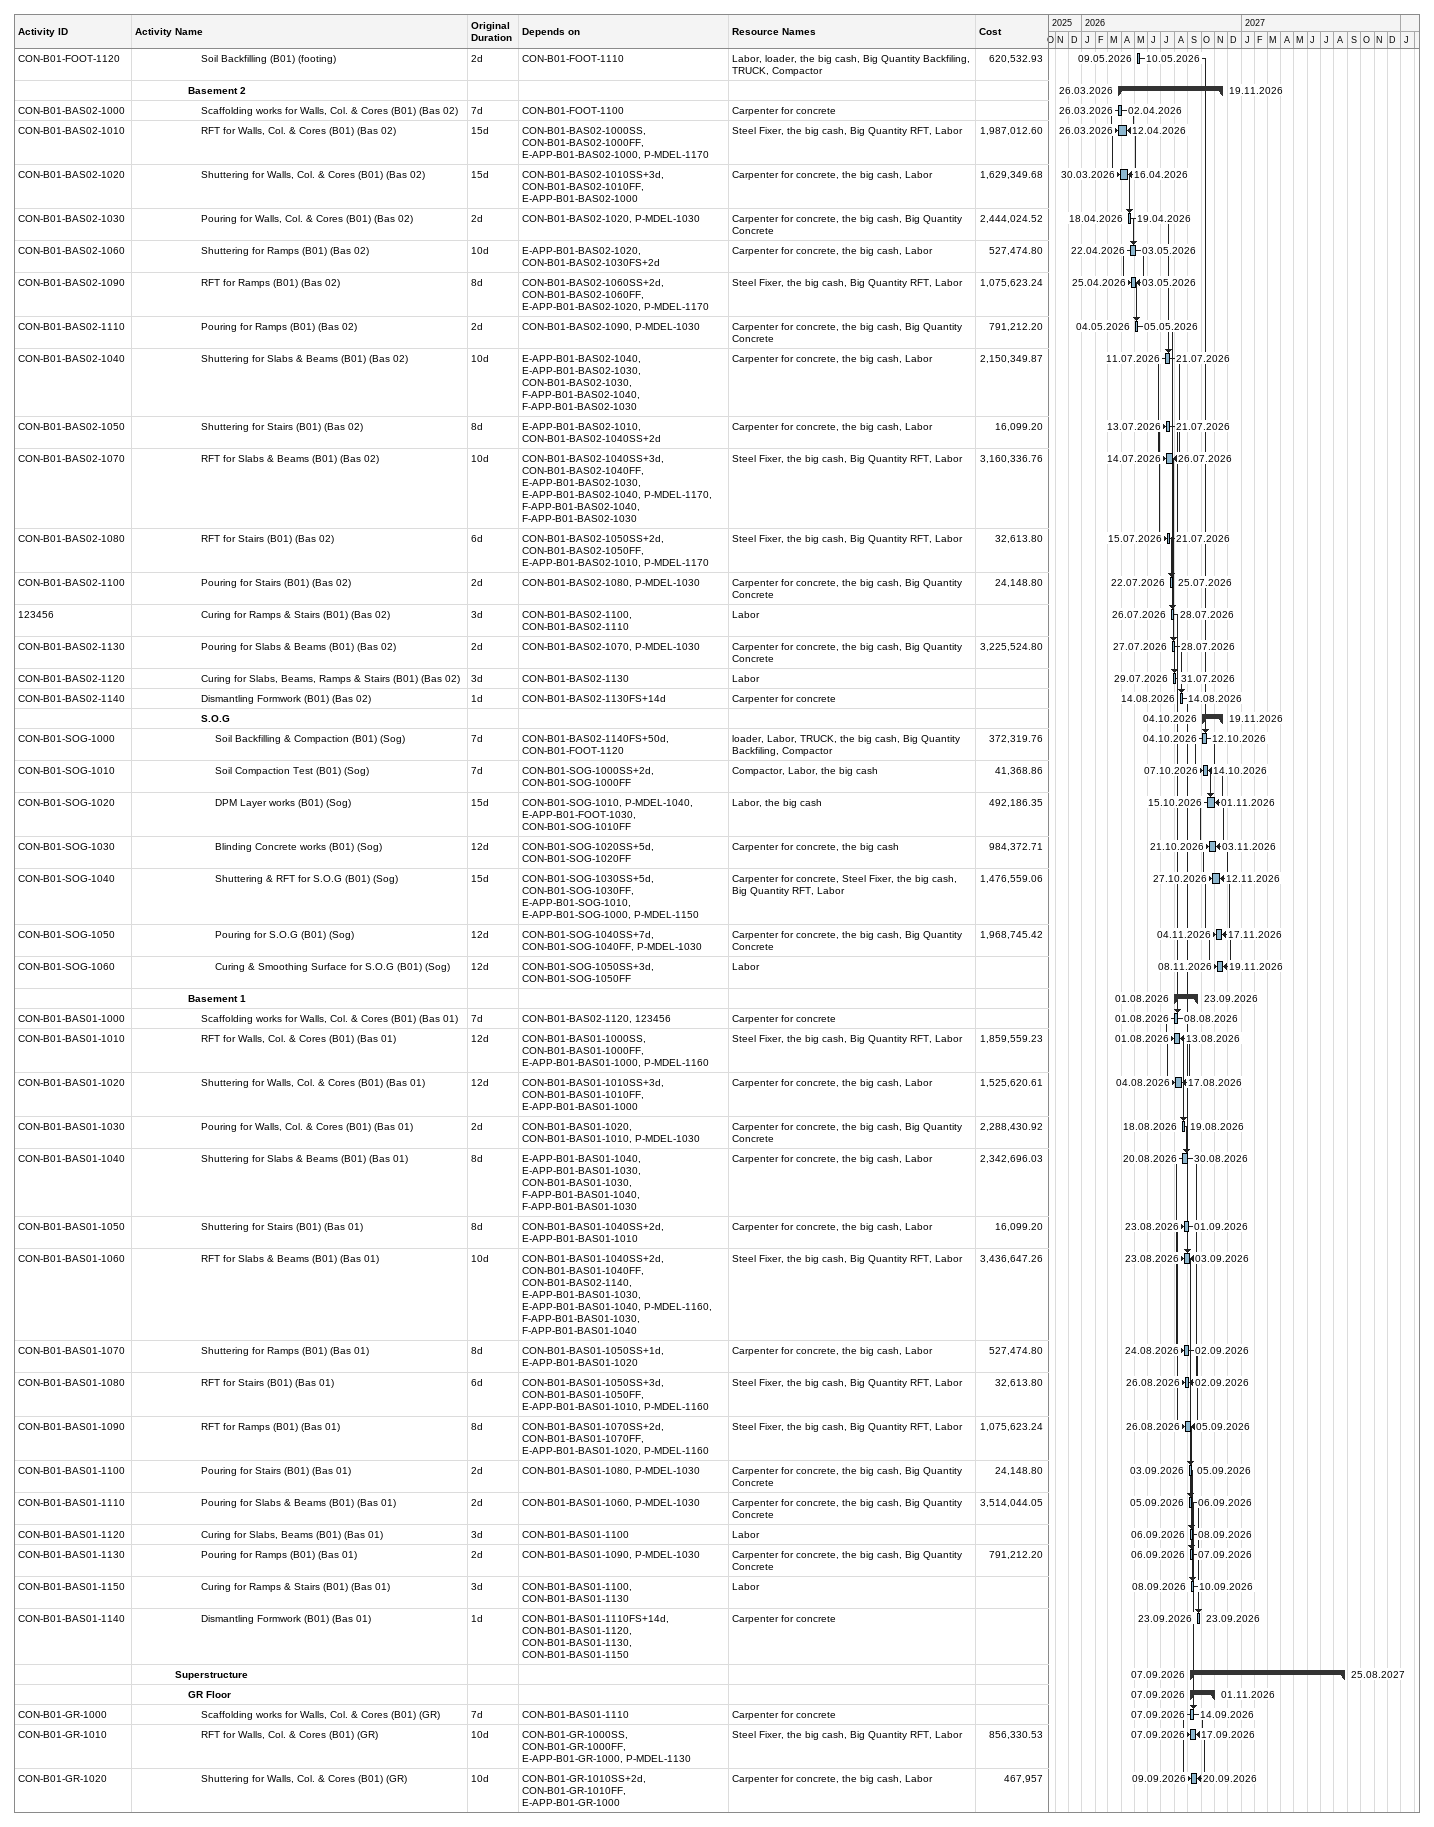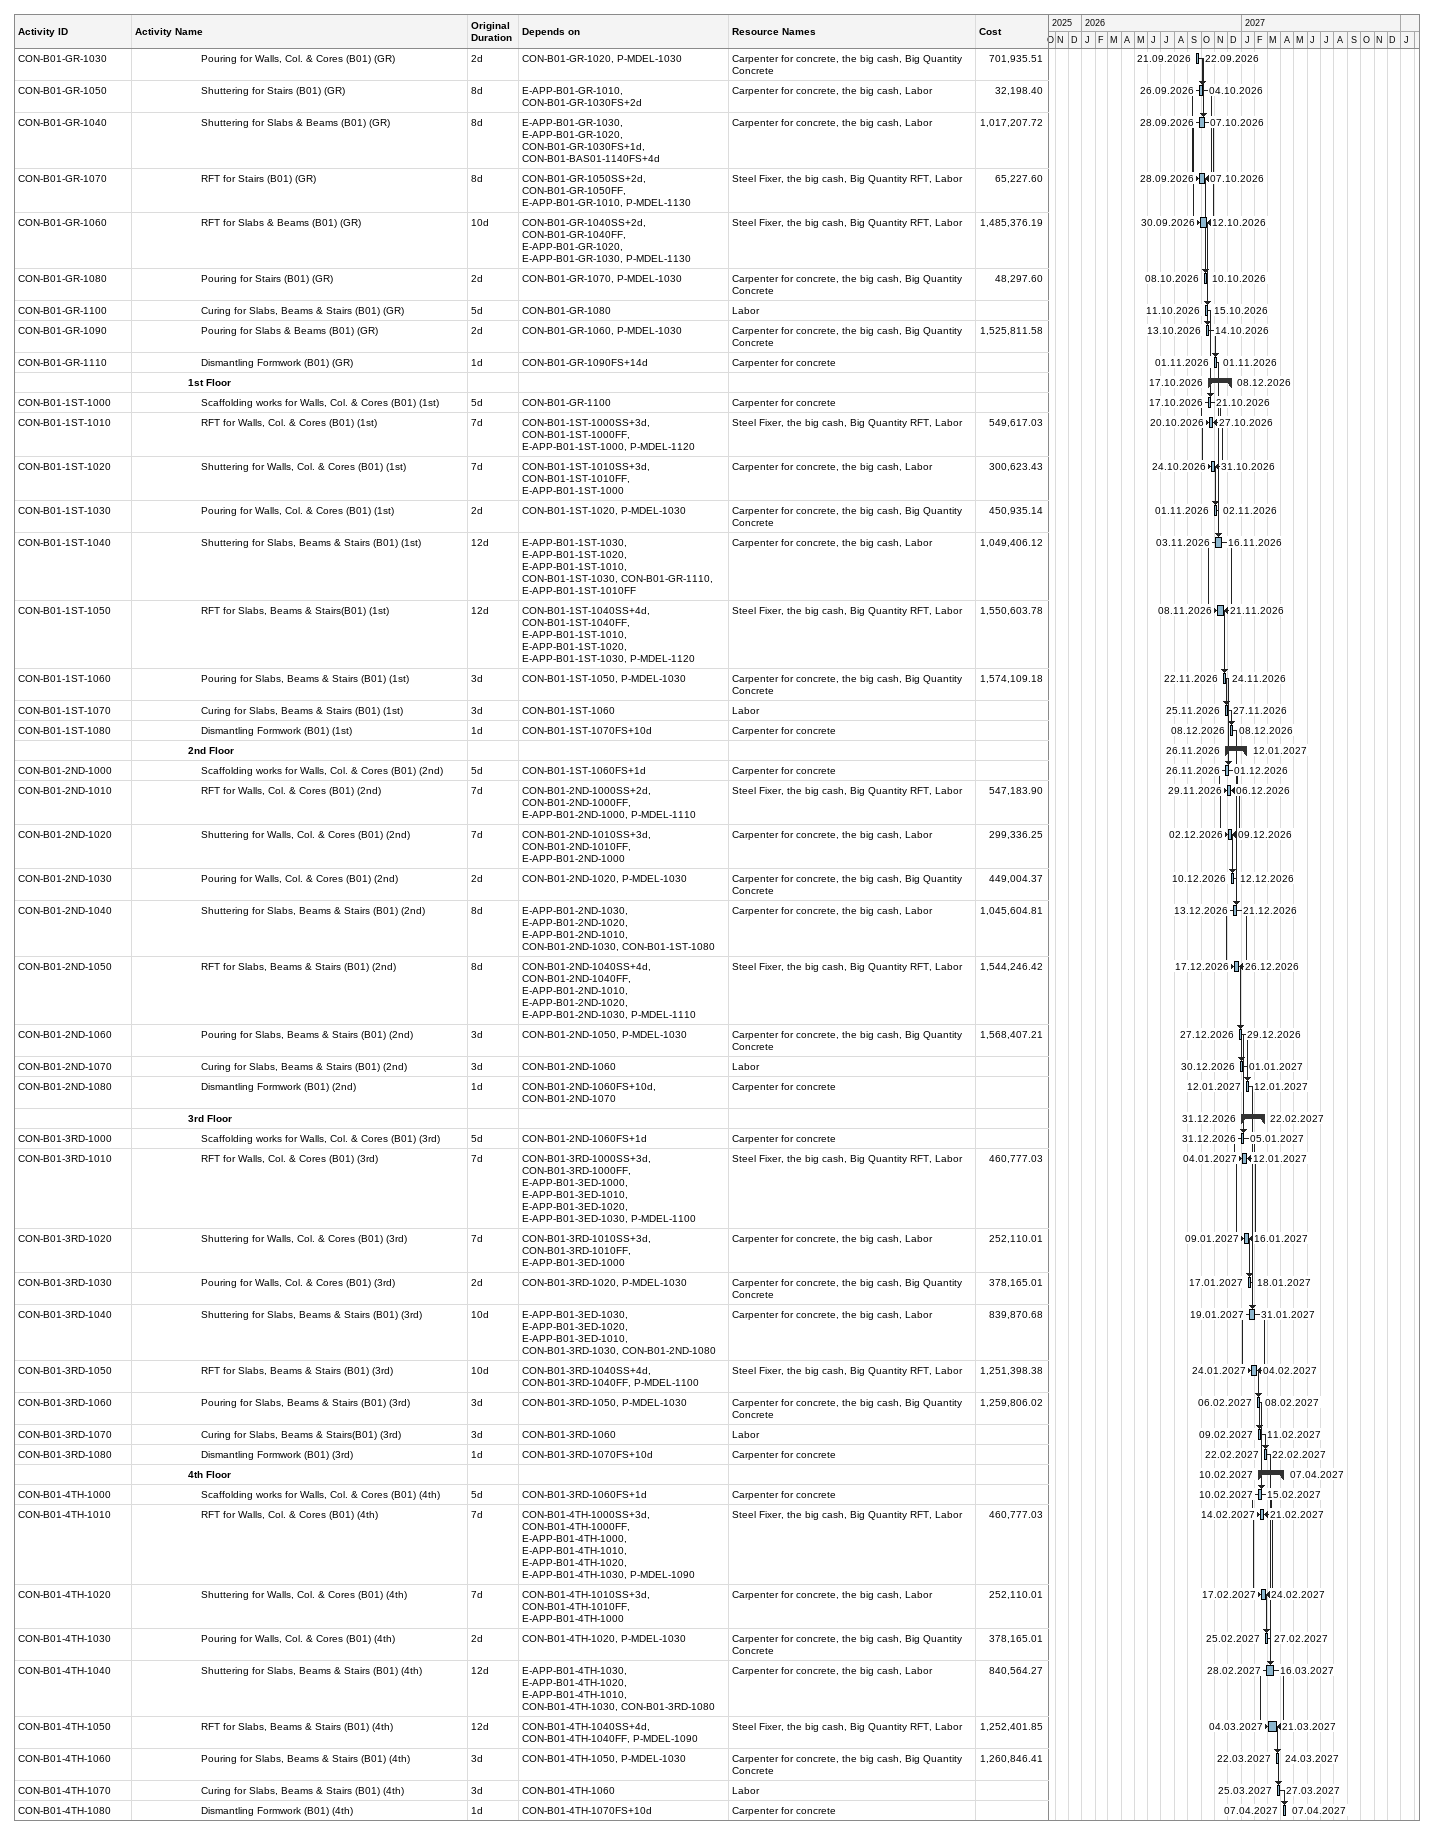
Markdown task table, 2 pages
| ID | Level | Task | Original duration | Start | Finish | Predecessors | Resources | Cost |
|---|---|---|---|---|---|---|---|---|
| CON-B01-FOOT-1120 | 6 | Soil Backfilling (B01) (footing) | 2d | 2026-05-09 | 2026-05-10 | CON-B01-FOOT-1110 | Labor, loader, the big cash, Big Quantity Backfiling, TRUCK, Compactor | 620532.93 |
|  | 5 | **Basement 2** |  | 2026-03-26 | 2026-11-19 |  |  |  |
| CON-B01-BAS02-1000 | 6 | Scaffolding works for Walls, Col. & Cores (B01) (Bas 02) | 7d | 2026-03-26 | 2026-04-02 | CON-B01-FOOT-1100 | Carpenter for concrete |  |
| CON-B01-BAS02-1010 | 6 | RFT for Walls, Col. & Cores (B01) (Bas 02) | 15d | 2026-03-26 | 2026-04-12 | CON-B01-BAS02-1000SS, CON-B01-BAS02-1000FF, E-APP-B01-BAS02-1000, P-MDEL-1170 | Steel Fixer, the big cash, Big Quantity RFT, Labor | 1987012.60 |
| CON-B01-BAS02-1020 | 6 | Shuttering for Walls, Col. & Cores (B01) (Bas 02) | 15d | 2026-03-30 | 2026-04-16 | CON-B01-BAS02-1010SS+3d, CON-B01-BAS02-1010FF, E-APP-B01-BAS02-1000 | Carpenter for concrete, the big cash, Labor | 1629349.68 |
| CON-B01-BAS02-1030 | 6 | Pouring for Walls, Col. & Cores (B01) (Bas 02) | 2d | 2026-04-18 | 2026-04-19 | CON-B01-BAS02-1020, P-MDEL-1030 | Carpenter for concrete, the big cash, Big Quantity Concrete | 2444024.52 |
| CON-B01-BAS02-1060 | 6 | Shuttering for Ramps (B01) (Bas 02) | 10d | 2026-04-22 | 2026-05-03 | E-APP-B01-BAS02-1020, CON-B01-BAS02-1030FS+2d | Carpenter for concrete, the big cash, Labor | 527474.80 |
| CON-B01-BAS02-1090 | 6 | RFT for Ramps (B01) (Bas 02) | 8d | 2026-04-25 | 2026-05-03 | CON-B01-BAS02-1060SS+2d, CON-B01-BAS02-1060FF, E-APP-B01-BAS02-1020, P-MDEL-1170 | Steel Fixer, the big cash, Big Quantity RFT, Labor | 1075623.24 |
| CON-B01-BAS02-1110 | 6 | Pouring for Ramps (B01) (Bas 02) | 2d | 2026-05-04 | 2026-05-05 | CON-B01-BAS02-1090, P-MDEL-1030 | Carpenter for concrete, the big cash, Big Quantity Concrete | 791212.20 |
| CON-B01-BAS02-1040 | 6 | Shuttering for Slabs & Beams (B01) (Bas 02) | 10d | 2026-07-11 | 2026-07-21 | E-APP-B01-BAS02-1040, E-APP-B01-BAS02-1030, CON-B01-BAS02-1030, F-APP-B01-BAS02-1040, F-APP-B01-BAS02-1030 | Carpenter for concrete, the big cash, Labor | 2150349.87 |
| CON-B01-BAS02-1050 | 6 | Shuttering for Stairs (B01) (Bas 02) | 8d | 2026-07-13 | 2026-07-21 | E-APP-B01-BAS02-1010, CON-B01-BAS02-1040SS+2d | Carpenter for concrete, the big cash, Labor | 16099.20 |
| CON-B01-BAS02-1070 | 6 | RFT for Slabs & Beams (B01) (Bas 02) | 10d | 2026-07-14 | 2026-07-26 | CON-B01-BAS02-1040SS+3d, CON-B01-BAS02-1040FF, E-APP-B01-BAS02-1030, E-APP-B01-BAS02-1040, P-MDEL-1170, F-APP-B01-BAS02-1040, F-APP-B01-BAS02-1030 | Steel Fixer, the big cash, Big Quantity RFT, Labor | 3160336.76 |
| CON-B01-BAS02-1080 | 6 | RFT for Stairs (B01) (Bas 02) | 6d | 2026-07-15 | 2026-07-21 | CON-B01-BAS02-1050SS+2d, CON-B01-BAS02-1050FF, E-APP-B01-BAS02-1010, P-MDEL-1170 | Steel Fixer, the big cash, Big Quantity RFT, Labor | 32613.80 |
| CON-B01-BAS02-1100 | 6 | Pouring for Stairs (B01) (Bas 02) | 2d | 2026-07-22 | 2026-07-25 | CON-B01-BAS02-1080, P-MDEL-1030 | Carpenter for concrete, the big cash, Big Quantity Concrete | 24148.80 |
| 123456 | 6 | Curing for Ramps & Stairs (B01) (Bas 02) | 3d | 2026-07-26 | 2026-07-28 | CON-B01-BAS02-1100, CON-B01-BAS02-1110 | Labor |  |
| CON-B01-BAS02-1130 | 6 | Pouring for Slabs & Beams (B01) (Bas 02) | 2d | 2026-07-27 | 2026-07-28 | CON-B01-BAS02-1070, P-MDEL-1030 | Carpenter for concrete, the big cash, Big Quantity Concrete | 3225524.80 |
| CON-B01-BAS02-1120 | 6 | Curing for Slabs, Beams, Ramps & Stairs (B01) (Bas 02) | 3d | 2026-07-29 | 2026-07-31 | CON-B01-BAS02-1130 | Labor |  |
| CON-B01-BAS02-1140 | 6 | Dismantling Formwork (B01) (Bas 02) | 1d | 2026-08-14 | 2026-08-14 | CON-B01-BAS02-1130FS+14d | Carpenter for concrete |  |
|  | 6 | **S.O.G** |  | 2026-10-04 | 2026-11-19 |  |  |  |
| CON-B01-SOG-1000 | 7 | Soil Backfilling & Compaction (B01) (Sog) | 7d | 2026-10-04 | 2026-10-12 | CON-B01-BAS02-1140FS+50d, CON-B01-FOOT-1120 | loader, Labor, TRUCK, the big cash, Big Quantity Backfiling, Compactor | 372319.76 |
| CON-B01-SOG-1010 | 7 | Soil Compaction Test (B01) (Sog) | 7d | 2026-10-07 | 2026-10-14 | CON-B01-SOG-1000SS+2d, CON-B01-SOG-1000FF | Compactor, Labor, the big cash | 41368.86 |
| CON-B01-SOG-1020 | 7 | DPM Layer works (B01) (Sog) | 15d | 2026-10-15 | 2026-11-01 | CON-B01-SOG-1010, P-MDEL-1040, E-APP-B01-FOOT-1030, CON-B01-SOG-1010FF | Labor, the big cash | 492186.35 |
| CON-B01-SOG-1030 | 7 | Blinding Concrete works (B01) (Sog) | 12d | 2026-10-21 | 2026-11-03 | CON-B01-SOG-1020SS+5d, CON-B01-SOG-1020FF | Carpenter for concrete, the big cash | 984372.71 |
| CON-B01-SOG-1040 | 7 | Shuttering & RFT for S.O.G (B01) (Sog) | 15d | 2026-10-27 | 2026-11-12 | CON-B01-SOG-1030SS+5d, CON-B01-SOG-1030FF, E-APP-B01-SOG-1010, E-APP-B01-SOG-1000, P-MDEL-1150 | Carpenter for concrete, Steel Fixer, the big cash, Big Quantity RFT, Labor | 1476559.06 |
| CON-B01-SOG-1050 | 7 | Pouring for S.O.G (B01) (Sog) | 12d | 2026-11-04 | 2026-11-17 | CON-B01-SOG-1040SS+7d, CON-B01-SOG-1040FF, P-MDEL-1030 | Carpenter for concrete, the big cash, Big Quantity Concrete | 1968745.42 |
| CON-B01-SOG-1060 | 7 | Curing & Smoothing Surface for S.O.G (B01) (Sog) | 12d | 2026-11-08 | 2026-11-19 | CON-B01-SOG-1050SS+3d, CON-B01-SOG-1050FF | Labor |  |
|  | 5 | **Basement 1** |  | 2026-08-01 | 2026-09-23 |  |  |  |
| CON-B01-BAS01-1000 | 6 | Scaffolding works for Walls, Col. & Cores (B01) (Bas 01) | 7d | 2026-08-01 | 2026-08-08 | CON-B01-BAS02-1120, 123456 | Carpenter for concrete |  |
| CON-B01-BAS01-1010 | 6 | RFT for Walls, Col. & Cores (B01) (Bas 01) | 12d | 2026-08-01 | 2026-08-13 | CON-B01-BAS01-1000SS, CON-B01-BAS01-1000FF, E-APP-B01-BAS01-1000, P-MDEL-1160 | Steel Fixer, the big cash, Big Quantity RFT, Labor | 1859559.23 |
| CON-B01-BAS01-1020 | 6 | Shuttering for Walls, Col. & Cores (B01) (Bas 01) | 12d | 2026-08-04 | 2026-08-17 | CON-B01-BAS01-1010SS+3d, CON-B01-BAS01-1010FF, E-APP-B01-BAS01-1000 | Carpenter for concrete, the big cash, Labor | 1525620.61 |
| CON-B01-BAS01-1030 | 6 | Pouring for Walls, Col. & Cores (B01) (Bas 01) | 2d | 2026-08-18 | 2026-08-19 | CON-B01-BAS01-1020, CON-B01-BAS01-1010, P-MDEL-1030 | Carpenter for concrete, the big cash, Big Quantity Concrete | 2288430.92 |
| CON-B01-BAS01-1040 | 6 | Shuttering for Slabs & Beams (B01) (Bas 01) | 8d | 2026-08-20 | 2026-08-30 | E-APP-B01-BAS01-1040, E-APP-B01-BAS01-1030, CON-B01-BAS01-1030, F-APP-B01-BAS01-1040, F-APP-B01-BAS01-1030 | Carpenter for concrete, the big cash, Labor | 2342696.03 |
| CON-B01-BAS01-1050 | 6 | Shuttering for Stairs (B01) (Bas 01) | 8d | 2026-08-23 | 2026-09-01 | CON-B01-BAS01-1040SS+2d, E-APP-B01-BAS01-1010 | Carpenter for concrete, the big cash, Labor | 16099.20 |
| CON-B01-BAS01-1060 | 6 | RFT for Slabs & Beams (B01) (Bas 01) | 10d | 2026-08-23 | 2026-09-03 | CON-B01-BAS01-1040SS+2d, CON-B01-BAS01-1040FF, CON-B01-BAS02-1140, E-APP-B01-BAS01-1030, E-APP-B01-BAS01-1040, P-MDEL-1160, F-APP-B01-BAS01-1030, F-APP-B01-BAS01-1040 | Steel Fixer, the big cash, Big Quantity RFT, Labor | 3436647.26 |
| CON-B01-BAS01-1070 | 6 | Shuttering for Ramps (B01) (Bas 01) | 8d | 2026-08-24 | 2026-09-02 | CON-B01-BAS01-1050SS+1d, E-APP-B01-BAS01-1020 | Carpenter for concrete, the big cash, Labor | 527474.80 |
| CON-B01-BAS01-1080 | 6 | RFT for Stairs (B01) (Bas 01) | 6d | 2026-08-26 | 2026-09-02 | CON-B01-BAS01-1050SS+3d, CON-B01-BAS01-1050FF, E-APP-B01-BAS01-1010, P-MDEL-1160 | Steel Fixer, the big cash, Big Quantity RFT, Labor | 32613.80 |
| CON-B01-BAS01-1090 | 6 | RFT for Ramps (B01) (Bas 01) | 8d | 2026-08-26 | 2026-09-05 | CON-B01-BAS01-1070SS+2d, CON-B01-BAS01-1070FF, E-APP-B01-BAS01-1020, P-MDEL-1160 | Steel Fixer, the big cash, Big Quantity RFT, Labor | 1075623.24 |
| CON-B01-BAS01-1100 | 6 | Pouring for Stairs (B01) (Bas 01) | 2d | 2026-09-03 | 2026-09-05 | CON-B01-BAS01-1080, P-MDEL-1030 | Carpenter for concrete, the big cash, Big Quantity Concrete | 24148.80 |
| CON-B01-BAS01-1110 | 6 | Pouring for Slabs & Beams (B01) (Bas 01) | 2d | 2026-09-05 | 2026-09-06 | CON-B01-BAS01-1060, P-MDEL-1030 | Carpenter for concrete, the big cash, Big Quantity Concrete | 3514044.05 |
| CON-B01-BAS01-1120 | 6 | Curing for Slabs, Beams (B01) (Bas 01) | 3d | 2026-09-06 | 2026-09-08 | CON-B01-BAS01-1100 | Labor |  |
| CON-B01-BAS01-1130 | 6 | Pouring for Ramps (B01) (Bas 01) | 2d | 2026-09-06 | 2026-09-07 | CON-B01-BAS01-1090, P-MDEL-1030 | Carpenter for concrete, the big cash, Big Quantity Concrete | 791212.20 |
| CON-B01-BAS01-1150 | 6 | Curing for Ramps & Stairs (B01) (Bas 01) | 3d | 2026-09-08 | 2026-09-10 | CON-B01-BAS01-1100, CON-B01-BAS01-1130 | Labor |  |
| CON-B01-BAS01-1140 | 6 | Dismantling Formwork (B01) (Bas 01) | 1d | 2026-09-23 | 2026-09-23 | CON-B01-BAS01-1110FS+14d, CON-B01-BAS01-1120, CON-B01-BAS01-1130, CON-B01-BAS01-1150 | Carpenter for concrete |  |
|  | 4 | **Superstructure** |  | 2026-09-07 | 2027-08-25 |  |  |  |
|  | 5 | **GR Floor** |  | 2026-09-07 | 2026-11-01 |  |  |  |
| CON-B01-GR-1000 | 6 | Scaffolding works for Walls, Col. & Cores (B01) (GR) | 7d | 2026-09-07 | 2026-09-14 | CON-B01-BAS01-1110 | Carpenter for concrete |  |
| CON-B01-GR-1010 | 6 | RFT for Walls, Col. & Cores (B01) (GR) | 10d | 2026-09-07 | 2026-09-17 | CON-B01-GR-1000SS, CON-B01-GR-1000FF, E-APP-B01-GR-1000, P-MDEL-1130 | Steel Fixer, the big cash, Big Quantity RFT, Labor | 856330.53 |
| CON-B01-GR-1020 | 6 | Shuttering for Walls, Col. & Cores (B01) (GR) | 10d | 2026-09-09 | 2026-09-20 | CON-B01-GR-1010SS+2d, CON-B01-GR-1010FF, E-APP-B01-GR-1000 | Carpenter for concrete, the big cash, Labor | 467957 |
| CON-B01-GR-1030 | 6 | Pouring for Walls, Col. & Cores (B01) (GR) | 2d | 2026-09-21 | 2026-09-22 | CON-B01-GR-1020, P-MDEL-1030 | Carpenter for concrete, the big cash, Big Quantity Concrete | 701935.51 |
| CON-B01-GR-1050 | 6 | Shuttering for Stairs (B01) (GR) | 8d | 2026-09-26 | 2026-10-04 | E-APP-B01-GR-1010, CON-B01-GR-1030FS+2d | Carpenter for concrete, the big cash, Labor | 32198.40 |
| CON-B01-GR-1040 | 6 | Shuttering for Slabs & Beams (B01) (GR) | 8d | 2026-09-28 | 2026-10-07 | E-APP-B01-GR-1030, E-APP-B01-GR-1020, CON-B01-GR-1030FS+1d, CON-B01-BAS01-1140FS+4d | Carpenter for concrete, the big cash, Labor | 1017207.72 |
| CON-B01-GR-1070 | 6 | RFT for Stairs (B01) (GR) | 8d | 2026-09-28 | 2026-10-07 | CON-B01-GR-1050SS+2d, CON-B01-GR-1050FF, E-APP-B01-GR-1010, P-MDEL-1130 | Steel Fixer, the big cash, Big Quantity RFT, Labor | 65227.60 |
| CON-B01-GR-1060 | 6 | RFT for Slabs & Beams (B01) (GR) | 10d | 2026-09-30 | 2026-10-12 | CON-B01-GR-1040SS+2d, CON-B01-GR-1040FF, E-APP-B01-GR-1020, E-APP-B01-GR-1030, P-MDEL-1130 | Steel Fixer, the big cash, Big Quantity RFT, Labor | 1485376.19 |
| CON-B01-GR-1080 | 6 | Pouring for Stairs (B01) (GR) | 2d | 2026-10-08 | 2026-10-10 | CON-B01-GR-1070, P-MDEL-1030 | Carpenter for concrete, the big cash, Big Quantity Concrete | 48297.60 |
| CON-B01-GR-1100 | 6 | Curing for Slabs, Beams & Stairs (B01) (GR) | 5d | 2026-10-11 | 2026-10-15 | CON-B01-GR-1080 | Labor |  |
| CON-B01-GR-1090 | 6 | Pouring for Slabs & Beams (B01) (GR) | 2d | 2026-10-13 | 2026-10-14 | CON-B01-GR-1060, P-MDEL-1030 | Carpenter for concrete, the big cash, Big Quantity Concrete | 1525811.58 |
| CON-B01-GR-1110 | 6 | Dismantling Formwork (B01) (GR) | 1d | 2026-11-01 | 2026-11-01 | CON-B01-GR-1090FS+14d | Carpenter for concrete |  |
|  | 5 | **1st Floor** |  | 2026-10-17 | 2026-12-08 |  |  |  |
| CON-B01-1ST-1000 | 6 | Scaffolding works for Walls, Col. & Cores (B01) (1st) | 5d | 2026-10-17 | 2026-10-21 | CON-B01-GR-1100 | Carpenter for concrete |  |
| CON-B01-1ST-1010 | 6 | RFT for Walls, Col. & Cores (B01) (1st) | 7d | 2026-10-20 | 2026-10-27 | CON-B01-1ST-1000SS+3d, CON-B01-1ST-1000FF, E-APP-B01-1ST-1000, P-MDEL-1120 | Steel Fixer, the big cash, Big Quantity RFT, Labor | 549617.03 |
| CON-B01-1ST-1020 | 6 | Shuttering for Walls, Col. & Cores (B01) (1st) | 7d | 2026-10-24 | 2026-10-31 | CON-B01-1ST-1010SS+3d, CON-B01-1ST-1010FF, E-APP-B01-1ST-1000 | Carpenter for concrete, the big cash, Labor | 300623.43 |
| CON-B01-1ST-1030 | 6 | Pouring for Walls, Col. & Cores (B01) (1st) | 2d | 2026-11-01 | 2026-11-02 | CON-B01-1ST-1020, P-MDEL-1030 | Carpenter for concrete, the big cash, Big Quantity Concrete | 450935.14 |
| CON-B01-1ST-1040 | 6 | Shuttering for Slabs, Beams & Stairs (B01) (1st) | 12d | 2026-11-03 | 2026-11-16 | E-APP-B01-1ST-1030, E-APP-B01-1ST-1020, E-APP-B01-1ST-1010, CON-B01-1ST-1030, CON-B01-GR-1110, E-APP-B01-1ST-1010FF | Carpenter for concrete, the big cash, Labor | 1049406.12 |
| CON-B01-1ST-1050 | 6 | RFT for Slabs, Beams & Stairs(B01) (1st) | 12d | 2026-11-08 | 2026-11-21 | CON-B01-1ST-1040SS+4d, CON-B01-1ST-1040FF, E-APP-B01-1ST-1010, E-APP-B01-1ST-1020, E-APP-B01-1ST-1030, P-MDEL-1120 | Steel Fixer, the big cash, Big Quantity RFT, Labor | 1550603.78 |
| CON-B01-1ST-1060 | 6 | Pouring for Slabs, Beams & Stairs (B01) (1st) | 3d | 2026-11-22 | 2026-11-24 | CON-B01-1ST-1050, P-MDEL-1030 | Carpenter for concrete, the big cash, Big Quantity Concrete | 1574109.18 |
| CON-B01-1ST-1070 | 6 | Curing for Slabs, Beams & Stairs (B01) (1st) | 3d | 2026-11-25 | 2026-11-27 | CON-B01-1ST-1060 | Labor |  |
| CON-B01-1ST-1080 | 6 | Dismantling Formwork (B01) (1st) | 1d | 2026-12-08 | 2026-12-08 | CON-B01-1ST-1070FS+10d | Carpenter for concrete |  |
|  | 5 | **2nd Floor** |  | 2026-11-26 | 2027-01-12 |  |  |  |
| CON-B01-2ND-1000 | 6 | Scaffolding works for Walls, Col. & Cores (B01) (2nd) | 5d | 2026-11-26 | 2026-12-01 | CON-B01-1ST-1060FS+1d | Carpenter for concrete |  |
| CON-B01-2ND-1010 | 6 | RFT for Walls, Col. & Cores (B01) (2nd) | 7d | 2026-11-29 | 2026-12-06 | CON-B01-2ND-1000SS+2d, CON-B01-2ND-1000FF, E-APP-B01-2ND-1000, P-MDEL-1110 | Steel Fixer, the big cash, Big Quantity RFT, Labor | 547183.90 |
| CON-B01-2ND-1020 | 6 | Shuttering for Walls, Col. & Cores (B01) (2nd) | 7d | 2026-12-02 | 2026-12-09 | CON-B01-2ND-1010SS+3d, CON-B01-2ND-1010FF, E-APP-B01-2ND-1000 | Carpenter for concrete, the big cash, Labor | 299336.25 |
| CON-B01-2ND-1030 | 6 | Pouring for Walls, Col. & Cores (B01) (2nd) | 2d | 2026-12-10 | 2026-12-12 | CON-B01-2ND-1020, P-MDEL-1030 | Carpenter for concrete, the big cash, Big Quantity Concrete | 449004.37 |
| CON-B01-2ND-1040 | 6 | Shuttering for Slabs, Beams & Stairs (B01) (2nd) | 8d | 2026-12-13 | 2026-12-21 | E-APP-B01-2ND-1030, E-APP-B01-2ND-1020, E-APP-B01-2ND-1010, CON-B01-2ND-1030, CON-B01-1ST-1080 | Carpenter for concrete, the big cash, Labor | 1045604.81 |
| CON-B01-2ND-1050 | 6 | RFT for Slabs, Beams & Stairs (B01) (2nd) | 8d | 2026-12-17 | 2026-12-26 | CON-B01-2ND-1040SS+4d, CON-B01-2ND-1040FF, E-APP-B01-2ND-1010, E-APP-B01-2ND-1020, E-APP-B01-2ND-1030, P-MDEL-1110 | Steel Fixer, the big cash, Big Quantity RFT, Labor | 1544246.42 |
| CON-B01-2ND-1060 | 6 | Pouring for Slabs, Beams & Stairs (B01) (2nd) | 3d | 2026-12-27 | 2026-12-29 | CON-B01-2ND-1050, P-MDEL-1030 | Carpenter for concrete, the big cash, Big Quantity Concrete | 1568407.21 |
| CON-B01-2ND-1070 | 6 | Curing for Slabs, Beams & Stairs (B01) (2nd) | 3d | 2026-12-30 | 2027-01-01 | CON-B01-2ND-1060 | Labor |  |
| CON-B01-2ND-1080 | 6 | Dismantling Formwork (B01) (2nd) | 1d | 2027-01-12 | 2027-01-12 | CON-B01-2ND-1060FS+10d, CON-B01-2ND-1070 | Carpenter for concrete |  |
|  | 5 | **3rd Floor** |  | 2026-12-31 | 2027-02-22 |  |  |  |
| CON-B01-3RD-1000 | 6 | Scaffolding works for Walls, Col. & Cores (B01) (3rd) | 5d | 2026-12-31 | 2027-01-05 | CON-B01-2ND-1060FS+1d | Carpenter for concrete |  |
| CON-B01-3RD-1010 | 6 | RFT for Walls, Col. & Cores (B01) (3rd) | 7d | 2027-01-04 | 2027-01-12 | CON-B01-3RD-1000SS+3d, CON-B01-3RD-1000FF, E-APP-B01-3ED-1000, E-APP-B01-3ED-1010, E-APP-B01-3ED-1020, E-APP-B01-3ED-1030, P-MDEL-1100 | Steel Fixer, the big cash, Big Quantity RFT, Labor | 460777.03 |
| CON-B01-3RD-1020 | 6 | Shuttering for Walls, Col. & Cores (B01) (3rd) | 7d | 2027-01-09 | 2027-01-16 | CON-B01-3RD-1010SS+3d, CON-B01-3RD-1010FF, E-APP-B01-3ED-1000 | Carpenter for concrete, the big cash, Labor | 252110.01 |
| CON-B01-3RD-1030 | 6 | Pouring for Walls, Col. & Cores (B01) (3rd) | 2d | 2027-01-17 | 2027-01-18 | CON-B01-3RD-1020, P-MDEL-1030 | Carpenter for concrete, the big cash, Big Quantity Concrete | 378165.01 |
| CON-B01-3RD-1040 | 6 | Shuttering for Slabs, Beams & Stairs (B01) (3rd) | 10d | 2027-01-19 | 2027-01-31 | E-APP-B01-3ED-1030, E-APP-B01-3ED-1020, E-APP-B01-3ED-1010, CON-B01-3RD-1030, CON-B01-2ND-1080 | Carpenter for concrete, the big cash, Labor | 839870.68 |
| CON-B01-3RD-1050 | 6 | RFT for Slabs, Beams & Stairs (B01) (3rd) | 10d | 2027-01-24 | 2027-02-04 | CON-B01-3RD-1040SS+4d, CON-B01-3RD-1040FF, P-MDEL-1100 | Steel Fixer, the big cash, Big Quantity RFT, Labor | 1251398.38 |
| CON-B01-3RD-1060 | 6 | Pouring for Slabs, Beams & Stairs (B01) (3rd) | 3d | 2027-02-06 | 2027-02-08 | CON-B01-3RD-1050, P-MDEL-1030 | Carpenter for concrete, the big cash, Big Quantity Concrete | 1259806.02 |
| CON-B01-3RD-1070 | 6 | Curing for Slabs, Beams & Stairs(B01) (3rd) | 3d | 2027-02-09 | 2027-02-11 | CON-B01-3RD-1060 | Labor |  |
| CON-B01-3RD-1080 | 6 | Dismantling Formwork (B01) (3rd) | 1d | 2027-02-22 | 2027-02-22 | CON-B01-3RD-1070FS+10d | Carpenter for concrete |  |
|  | 5 | **4th Floor** |  | 2027-02-10 | 2027-04-07 |  |  |  |
| CON-B01-4TH-1000 | 6 | Scaffolding works for Walls, Col. & Cores (B01) (4th) | 5d | 2027-02-10 | 2027-02-15 | CON-B01-3RD-1060FS+1d | Carpenter for concrete |  |
| CON-B01-4TH-1010 | 6 | RFT for Walls, Col. & Cores (B01) (4th) | 7d | 2027-02-14 | 2027-02-21 | CON-B01-4TH-1000SS+3d, CON-B01-4TH-1000FF, E-APP-B01-4TH-1000, E-APP-B01-4TH-1010, E-APP-B01-4TH-1020, E-APP-B01-4TH-1030, P-MDEL-1090 | Steel Fixer, the big cash, Big Quantity RFT, Labor | 460777.03 |
| CON-B01-4TH-1020 | 6 | Shuttering for Walls, Col. & Cores (B01) (4th) | 7d | 2027-02-17 | 2027-02-24 | CON-B01-4TH-1010SS+3d, CON-B01-4TH-1010FF, E-APP-B01-4TH-1000 | Carpenter for concrete, the big cash, Labor | 252110.01 |
| CON-B01-4TH-1030 | 6 | Pouring for Walls, Col. & Cores (B01) (4th) | 2d | 2027-02-25 | 2027-02-27 | CON-B01-4TH-1020, P-MDEL-1030 | Carpenter for concrete, the big cash, Big Quantity Concrete | 378165.01 |
| CON-B01-4TH-1040 | 6 | Shuttering for Slabs, Beams & Stairs (B01) (4th) | 12d | 2027-02-28 | 2027-03-16 | E-APP-B01-4TH-1030, E-APP-B01-4TH-1020, E-APP-B01-4TH-1010, CON-B01-4TH-1030, CON-B01-3RD-1080 | Carpenter for concrete, the big cash, Labor | 840564.27 |
| CON-B01-4TH-1050 | 6 | RFT for Slabs, Beams & Stairs (B01) (4th) | 12d | 2027-03-04 | 2027-03-21 | CON-B01-4TH-1040SS+4d, CON-B01-4TH-1040FF, P-MDEL-1090 | Steel Fixer, the big cash, Big Quantity RFT, Labor | 1252401.85 |
| CON-B01-4TH-1060 | 6 | Pouring for Slabs, Beams & Stairs (B01) (4th) | 3d | 2027-03-22 | 2027-03-24 | CON-B01-4TH-1050, P-MDEL-1030 | Carpenter for concrete, the big cash, Big Quantity Concrete | 1260846.41 |
| CON-B01-4TH-1070 | 6 | Curing for Slabs, Beams & Stairs (B01) (4th) | 3d | 2027-03-25 | 2027-03-27 | CON-B01-4TH-1060 | Labor |  |
| CON-B01-4TH-1080 | 6 | Dismantling Formwork (B01) (4th) | 1d | 2027-04-07 | 2027-04-07 | CON-B01-4TH-1070FS+10d | Carpenter for concrete |  |
